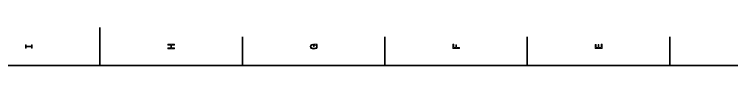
# Model space of a CAD drawing. Extents: x 0 to 1189, y 0 to 841.
# Drawn here: x 549.9 to 923.5, y 821 to 841 of the extents above; entities that cross this region are included whole.
import ezdxf

# ---------------------------------------------------------------- set-up
doc = ezdxf.new("R2010")
doc.units = 0

msp = doc.modelspace()

# ---------------------------------------------------------------- linework, layer by layer
at = {"color": 7, "lineweight": 35}
for p, q in [((594.5, 821), (594.5, 841)), ((668.700012, 821), (668.700012, 836)), ((742.900024, 821), (742.900024, 836)), ((817.099976, 821), (817.099976, 836)), ((891.299988, 821), (891.299988, 836)), ((1169, 821), (20, 821))]:
    msp.add_line(p, q, dxfattribs=at)
at = {"color": 7, "lineweight": 13}
for points in [[(558.80957, 830.768005), (558.80957, 830.122498), (559.233215, 830.122498), (559.233215, 831.877502), (558.80957, 831.877502), (558.80957, 831.231995), (556.15686, 831.231995), (556.15686, 831.877502), (555.733215, 831.877502), (555.733215, 830.122498), (556.15686, 830.122498), (556.15686, 830.768005)], [(633.433167, 829.829956), (633.433167, 830.299011), (631.789062, 830.299011), (631.789062, 831.700989), (633.433167, 831.700989), (633.433167, 832.164978), (629.933167, 832.164978), (629.933167, 831.700989), (631.360413, 831.700989), (631.360413, 830.299011), (629.933167, 830.299011), (629.933167, 829.829956)], [(707.164185, 831.922913), (707.633179, 832.008667), (707.633179, 832.260803), (705.741943, 832.260803), (705.741943, 830.984863), (706.170654, 830.984863), (706.170654, 831.771606), (706.200928, 831.771606), (706.664856, 831.711121), (707.007812, 831.549744), (707.22467, 831.302612), (707.295288, 830.994934), (707.204529, 830.652039), (706.93219, 830.384705), (706.483337, 830.213257), (705.868042, 830.152771), (705.257812, 830.208191), (704.80896, 830.3797), (704.536621, 830.652039), (704.440796, 831.020203), (704.491272, 831.272339), (704.632446, 831.479126), (704.869507, 831.630432), (705.187195, 831.716125), (705.187195, 832.215454), (704.703064, 832.08429), (704.339966, 831.837158), (704.118042, 831.489197), (704.037354, 831.050415), (704.163452, 830.475525), (704.531616, 830.041809), (705.111572, 829.764404), (705.883179, 829.668579), (706.659851, 829.764404), (707.239807, 830.041809), (707.607971, 830.450317), (707.729004, 830.964722), (707.68866, 831.252197), (707.587769, 831.509399), (707.411255, 831.731262)], [(781.833191, 829.966125), (781.833191, 830.435181), (780.224426, 830.435181), (780.224426, 831.907776), (779.805786, 831.907776), (779.805786, 830.435181), (778.756836, 830.435181), (778.756836, 832.245667), (778.333191, 832.245667), (778.333191, 829.966125)], [(856.033203, 829.940918), (856.033203, 832.159973), (855.609558, 832.159973), (855.609558, 830.404907), (854.424438, 830.404907), (854.424438, 831.968323), (854.005798, 831.968323), (854.005798, 830.404907), (852.956848, 830.404907), (852.956848, 832.119629), (852.533203, 832.119629), (852.533203, 829.940918)]]:
    msp.add_lwpolyline(points, close=True, dxfattribs=at)

doc.saveas('drawing.dxf')
